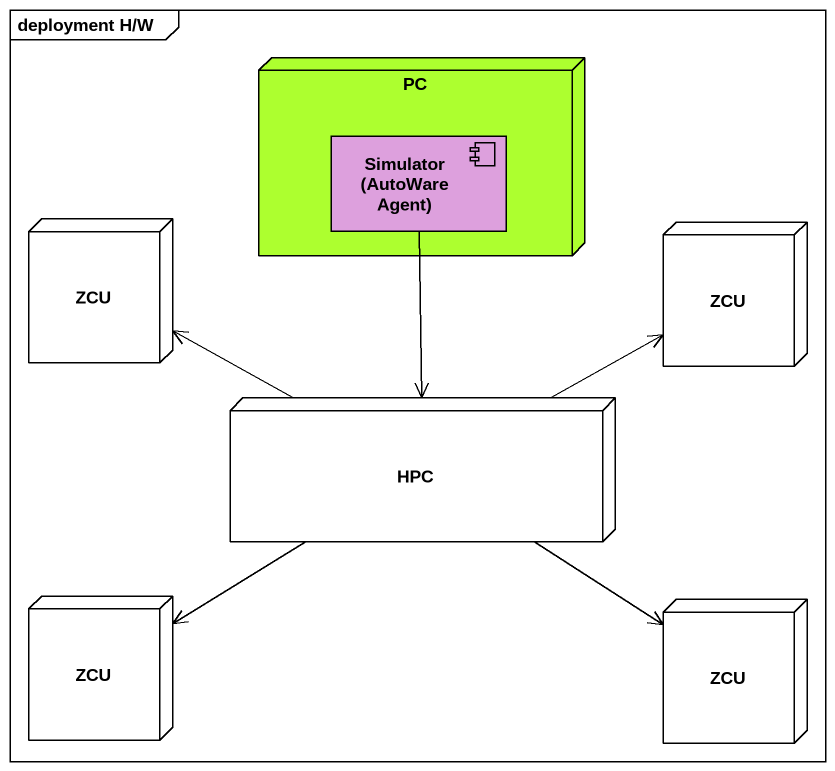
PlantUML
@startuml
mainframe deployment H/W
node PC #ADFF2F {
  component "Simulator (AutoWare Agent)" as Simulator_AutoWare_Agent #DDA0DD
}
node ZCU
node "ZCU" as ZCU_2
node HPC
node "ZCU" as ZCU_3
node "ZCU" as ZCU_4
Simulator_AutoWare_Agent --> HPC
HPC -left-> ZCU
HPC -right-> ZCU_2
HPC --> ZCU_3
HPC --> ZCU_4
@enduml
